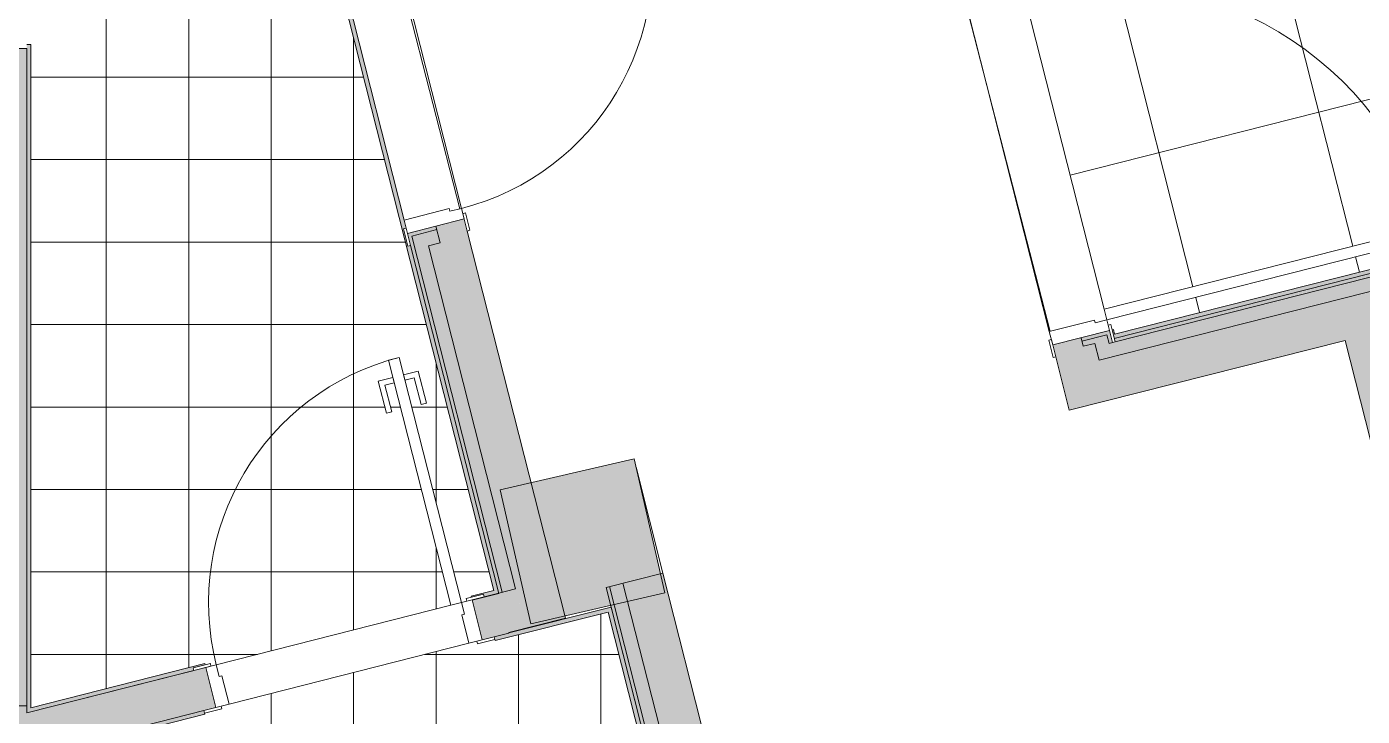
# Model space of a CAD drawing. Header units: metres. Extents: x -227.9 to -140, y 38 to 92.1.
# Drawn here: x -161.389 to -156.53, y 61.275 to 63.783 of the extents above; entities that cross this region are included whole.
import ezdxf

# ---------------------------------------------------------------- set-up
doc = ezdxf.new("R2010")
doc.units = ezdxf.units.M
for name, color, linetype, lineweight in [('A-DOOR', 7, 'Continuous', 5), ('A-FLOR', 7, 'Continuous', 5), ('A-FLOR-PATT', 7, 'Continuous', 5), ('A-WALL', 7, 'Continuous', 5), ('A-WALL-PATT', 7, 'Continuous', 13), ('I-WALL', 7, 'Continuous', 5), ('S-COLS', 7, 'Continuous', 5)]:
    doc.layers.add(name, color=color, linetype=linetype, lineweight=lineweight)

msp = doc.modelspace()

# ---------------------------------------------------------------- hatches: boundary and pattern name
at = {"layer": 'A-WALL-PATT', "lineweight": 5, "true_color": 0xaaaaaa}
msp.add_hatch(color=253, dxfattribs=at).paths.add_polyline_path([(-161.6391, 61.3135), (-161.3891, 61.3135), (-161.3891, 63.7035), (-161.6391, 63.7035), (-161.6391, 61.7134)])
at = {"layer": 'I-WALL', "true_color": 0xaaaaaa}
h = msp.add_hatch(color=253, dxfattribs=at)
h.paths.add_polyline_path([(-157.6334, 62.5337), (-157.488, 62.5705), (-157.5035, 62.6316), (-157.5457, 62.6209), (-157.5535, 62.6518), (-157.6567, 62.6257), (-157.6457, 62.582)])
h.paths.add_polyline_path([(-157.976, 63.8858), (-157.8727, 63.912), (-157.8882, 63.9731), (-157.846, 63.9837), (-158.886, 68.0889), (-159.0314, 68.052), (-157.9767, 63.8886)])
h = msp.add_hatch(color=253, dxfattribs=at)
h.paths.add_polyline_path([(-157.5003, 62.619), (-157.4518, 62.6313), (-157.4597, 62.6622), (-157.5503, 62.6392), (-157.5457, 62.6209), (-157.5035, 62.6316), (-157.502, 62.6257)])
h.paths.add_polyline_path([(-157.8759, 63.9246), (-157.7853, 63.9476), (-158.746, 67.74), (-158.7945, 67.7277), (-157.846, 63.9837), (-157.8882, 63.9731), (-157.8794, 63.9381)])
h.paths.add_polyline_path([(-158.7982, 67.7423), (-158.7497, 67.7545), (-158.7652, 67.8156), (-158.8137, 67.8033)])
h.paths.add_polyline_path([(-158.8505, 67.9487), (-158.802, 67.961), (-158.8375, 68.1011), (-158.886, 68.0889)])
h = msp.add_hatch(color=253, dxfattribs=at)
h.paths.add_polyline_path([(-157.5503, 62.6392), (-157.4597, 62.6622), (-157.455, 62.6439), (-157.4424, 62.647), (-157.4503, 62.678), (-157.5535, 62.6518)])
h.paths.add_polyline_path([(-157.8727, 63.912), (-157.7695, 63.9381), (-158.7334, 67.7432), (-158.746, 67.74), (-157.7853, 63.9476), (-157.8759, 63.9246)])
h.paths.add_polyline_path([(-158.7497, 67.7545), (-158.7371, 67.7577), (-158.7403, 67.7703), (-158.7529, 67.7671)])
h.paths.add_polyline_path([(-158.802, 67.961), (-158.7894, 67.9642), (-158.8249, 68.1043), (-158.8375, 68.1011)])
h = msp.add_hatch(color=253, dxfattribs=at)
h.paths.add_polyline_path([(-159.5745, 61.5951), (-159.4291, 61.6321), (-159.7977, 63.0839), (-159.901, 63.0577), (-159.8854, 62.9966), (-159.9276, 62.9859), (-159.6045, 61.7134)])
h.paths.add_polyline_path([(-160.147, 64.0269), (-160.0438, 64.0531), (-161.0407, 67.9796), (-161.1861, 67.9427), (-160.2047, 64.0773), (-160.1625, 64.088), (-160.1502, 64.0395)])
for points in [[(-159.6863, 61.7184), (-159.6718, 61.7221), (-159.9931, 62.9878), (-160.0028, 62.9854), (-160.0188, 63.0484), (-160.0091, 63.0508), (-160.2453, 63.9813), (-160.255, 63.9789), (-160.271, 64.0419), (-160.2613, 64.0443), (-161.2471, 67.9272), (-161.2616, 67.9233), (-159.69, 61.7329)], [(-161.3891, 61.287), (-161.3741, 61.2908), (-161.3741, 63.7185), (-161.3891, 63.7185), (-161.3891, 61.7134)], [(-157.4327, 62.6495), (-153.3199, 63.6912), (-153.3236, 63.7058), (-157.4364, 62.664), (-157.4352, 62.6592)], [(-157.488, 62.5705), (-153.2773, 63.637), (-153.2896, 63.6855), (-157.5003, 62.619)], [(-157.5966, 62.3883), (-153.192, 63.5039), (-153.2289, 63.6493), (-157.6334, 62.5337), (-157.6292, 62.5171)], [(-159.0457, 60.8691), (-158.9973, 60.8814), (-159.2201, 61.7591), (-159.2686, 61.7468), (-159.056, 60.9097)], [(-159.0219, 60.9784), (-158.8765, 61.0152), (-159.0747, 61.796), (-159.2201, 61.7591), (-159.0724, 61.1776)], [(-159.046, 60.8175), (-159.0334, 60.8207), (-159.2686, 61.7468), (-159.2812, 61.7436), (-159.0694, 60.9097)], [(-159.0574, 60.8012), (-159.0428, 60.8049), (-159.2592, 61.658), (-159.2738, 61.6543), (-159.0849, 60.9097)]]:
    msp.add_hatch(color=253, dxfattribs=at).paths.add_polyline_path(points)
h = msp.add_hatch(color=253, dxfattribs=at)
h.paths.add_polyline_path([(-159.672, 61.723), (-159.6594, 61.7262), (-159.9884, 63.022), (-159.8978, 63.0451), (-159.901, 63.0577), (-160.0042, 63.0314), (-159.8077, 62.2574)])
h.paths.add_polyline_path([(-160.2503, 64.0007), (-160.147, 64.0269), (-160.1502, 64.0395), (-160.2408, 64.0165), (-161.2345, 67.9304), (-161.2471, 67.9272), (-160.251, 64.0035)])
h = msp.add_hatch(color=253, dxfattribs=at)
h.paths.add_polyline_path([(-159.6594, 61.7262), (-159.6109, 61.7385), (-159.9276, 62.9859), (-159.8854, 62.9966), (-159.8978, 63.0451), (-159.9884, 63.022), (-159.8077, 62.3103)])
h.paths.add_polyline_path([(-160.2408, 64.0165), (-160.1502, 64.0395), (-160.1625, 64.088), (-160.2047, 64.0773), (-161.1861, 67.9427), (-161.2345, 67.9304), (-160.2453, 64.0341)])
h = msp.add_hatch(color=253, dxfattribs=at)
h.paths.add_polyline_path([(-157.4364, 62.664), (-157.4316, 62.6653), (-157.4357, 62.6816), (-157.4406, 62.6804), (-157.4378, 62.6695)])
h.paths.add_polyline_path([(-157.7598, 63.9406), (-157.755, 63.9418), (-157.9632, 64.764), (-157.9778, 64.7603), (-157.7802, 63.9819), (-157.7709, 63.9842), (-157.76, 63.9413)])
h = msp.add_hatch(color=253, dxfattribs=at)
h.paths.add_polyline_path([(-157.4518, 62.6313), (-157.4392, 62.6345), (-157.4424, 62.647), (-157.455, 62.6439), (-157.4526, 62.6343)])
h.paths.add_polyline_path([(-157.4295, 62.6369), (-153.3022, 63.6823), (-153.3054, 63.6949), (-157.4327, 62.6495), (-157.4296, 62.637)])
h = msp.add_hatch(color=253, dxfattribs=at)
h.paths.add_polyline_path([(-153.9241, 52.3136), (-153.8931, 52.3174), (-153.8941, 52.3212)])
h.paths.add_polyline_path([(-154.2187, 53.2705), (-154.1396, 53.2906), (-154.1551, 53.3516), (-154.1372, 53.3562), (-154.4598, 54.6296), (-154.4777, 54.6251), (-154.4932, 54.6862), (-154.5722, 54.6662), (-154.2288, 53.3106)])
h.paths.add_polyline_path([(-154.8178, 55.6355), (-154.7388, 55.6555), (-154.7542, 55.7166), (-154.7363, 55.7212), (-155.206, 57.5751), (-155.3029, 57.5505), (-154.8282, 55.6767)])
h.paths.add_polyline_path([(-155.5485, 58.5199), (-155.4515, 58.5444), (-156.0288, 60.8231), (-156.0467, 60.8185), (-156.0622, 60.8796), (-156.1412, 60.8596), (-155.8145, 59.5701)])
h.paths.add_polyline_path([(-156.3868, 61.829), (-156.3078, 61.849), (-156.3232, 61.9101), (-156.3053, 61.9146), (-156.4959, 62.6671), (-156.5929, 62.6425), (-156.3972, 61.8701)])
h = msp.add_hatch(color=253, dxfattribs=at)
h.paths.add_polyline_path([(-161.3891, 61.1322), (-160.7012, 61.3069), (-160.7381, 61.4523), (-161.3891, 61.287), (-161.3891, 61.1338)])
h.paths.add_polyline_path([(-159.732, 61.553), (-159.6351, 61.5776), (-159.6356, 61.5796), (-159.5745, 61.5951), (-159.6109, 61.7385), (-159.7689, 61.6984), (-159.7323, 61.5543)])
h = msp.add_hatch(color=253, dxfattribs=at)
h.paths.add_polyline_path([(-161.3741, 61.2908), (-160.7819, 61.4419), (-160.7842, 61.4509), (-160.7406, 61.4621), (-160.7417, 61.4665), (-161.3741, 61.3062)])
h.paths.add_polyline_path([(-159.7687, 61.6975), (-159.6863, 61.7184), (-159.69, 61.7329), (-159.7724, 61.7121), (-159.7714, 61.708), (-159.7277, 61.7191), (-159.7253, 61.7094), (-159.7689, 61.6984)])
h = msp.add_hatch(color=253, dxfattribs=at)
h.paths.add_polyline_path([(-161.3741, 61.1221), (-160.7415, 61.2824), (-160.7449, 61.2958), (-161.3741, 61.1361)])
h.paths.add_polyline_path([(-159.6848, 61.5501), (-159.2592, 61.658), (-159.2629, 61.6725), (-159.6884, 61.564), (-159.6859, 61.5543)])
h = msp.add_hatch(color=253, dxfattribs=at)
h.paths.add_polyline_path([(-161.5391, 58.7603), (-161.3891, 58.7603), (-161.3891, 58.8214), (-161.5391, 58.8214), (-161.5391, 58.7764)])
h.paths.add_polyline_path([(-161.4641, 59.9214), (-161.3891, 59.9214), (-161.3891, 61.3135), (-161.5391, 61.3135), (-161.5391, 59.9214), (-161.4953, 59.9214)])
at = {"layer": 'S-COLS', "true_color": 0x808080}
msp.add_hatch(color=8, dxfattribs=at).paths.add_polyline_path([(-159.5547, 61.6119), (-159.0674, 61.7239), (-159.1794, 62.2112), (-159.6667, 62.0992), (-159.578, 61.7134)])

# ---------------------------------------------------------------- linework, layer by layer
at = {"layer": 'A-DOOR', "color": 9, "true_color": 0xc0c0c0}
for p, q in [((-160.0165, 63.0799), (-159.8526, 63.1215)), ((-159.8526, 63.1215), (-159.8501, 63.1118)), ((-159.8501, 63.1118), (-159.8076, 63.1226)), ((-159.8076, 63.1226), (-159.7977, 63.0839)), ((-160.0042, 63.0314), (-160.0165, 63.0799)), ((-159.7977, 63.0839), (-160.0042, 63.0314)), ((-159.8026, 63.1032), (-159.793, 63.1057)), ((-159.7867, 63.0402), (-159.8026, 63.1032)), ((-159.793, 63.1057), (-159.777, 63.0427)), ((-160.0188, 63.0484), (-160.0091, 63.0508)), ((-160.0028, 62.9854), (-160.0188, 63.0484)), ((-160.0091, 63.0508), (-159.9931, 62.9878)), ((-159.777, 63.0427), (-159.7867, 63.0402)), ((-159.9931, 62.9878), (-160.0028, 62.9854)), ((-157.5051, 62.7157), (-157.669, 62.6741)), ((-157.6567, 62.6257), (-157.4503, 62.678)), ((-157.5026, 62.706), (-157.5051, 62.7157)), ((-157.4601, 62.7167), (-157.5026, 62.706)), ((-157.4503, 62.678), (-157.4601, 62.7167)), ((-157.4455, 62.6998), (-157.4552, 62.6973)), ((-157.4552, 62.6973), (-157.4392, 62.6343)), ((-157.4295, 62.6368), (-157.4455, 62.6998)), ((-157.6617, 62.645), (-157.6713, 62.6426)), ((-157.6713, 62.6426), (-157.6554, 62.5796)), ((-157.669, 62.6741), (-157.6567, 62.6257)), ((-157.6457, 62.582), (-157.6617, 62.645)), ((-157.4392, 62.6343), (-157.4295, 62.6368)), ((-157.6554, 62.5796), (-157.6457, 62.582)), ((-159.7277, 61.7191), (-159.7907, 61.7031)), ((-159.7883, 61.6934), (-159.7253, 61.7094)), ((-159.7253, 61.7094), (-159.7277, 61.7191)), ((-159.7689, 61.6984), (-159.8077, 61.6885)), ((-159.8077, 61.6885), (-159.7969, 61.646)), ((-159.7907, 61.7031), (-159.7883, 61.6934)), ((-159.732, 61.553), (-159.7689, 61.6984)), ((-159.7969, 61.646), (-159.8066, 61.6435)), ((-159.8066, 61.6435), (-159.7804, 61.5407)), ((-159.6884, 61.564), (-159.7514, 61.548)), ((-159.6859, 61.5543), (-159.6884, 61.564)), ((-159.7804, 61.5407), (-159.732, 61.553)), ((-159.7514, 61.548), (-159.7489, 61.5384)), ((-159.7489, 61.5384), (-159.6859, 61.5543)), ((-160.7212, 61.4669), (-160.7842, 61.4509)), ((-160.7188, 61.4572), (-160.7212, 61.4669)), ((-160.7842, 61.4509), (-160.7818, 61.4412)), ((-160.7818, 61.4412), (-160.7188, 61.4572)), ((-160.6994, 61.4621), (-160.7381, 61.4523)), ((-160.7381, 61.4523), (-160.7012, 61.3069)), ((-160.6886, 61.4196), (-160.6994, 61.4621)), ((-160.6789, 61.4221), (-160.6886, 61.4196)), ((-160.6528, 61.3192), (-160.6789, 61.4221)), ((-160.7012, 61.3069), (-160.6528, 61.3192)), ((-160.6819, 61.3118), (-160.7449, 61.2958)), ((-160.7449, 61.2958), (-160.7424, 61.2861)), ((-160.7424, 61.2861), (-160.6794, 61.3021)), ((-160.6794, 61.3021), (-160.6819, 61.3118))]:
    msp.add_line(p, q, dxfattribs=at)
at = {"layer": 'A-DOOR'}
for p, q in [((-156.2873, 63.0551), (-157.4699, 62.7555)), ((-157.4601, 62.7167), (-156.2774, 63.0163)), ((-157.4699, 62.7555), (-157.4601, 62.7167)), ((-160.0341, 62.5802), (-160.0728, 62.5704)), ((-160.0728, 62.5704), (-159.8464, 61.6787)), ((-159.8077, 61.6885), (-160.0341, 62.5802)), ((-160.0568, 62.5074), (-160.1101, 62.4938)), ((-160.1101, 62.4938), (-160.0806, 62.3775)), ((-160.0858, 62.4794), (-160.0519, 62.488)), ((-160.0519, 62.488), (-160.0568, 62.5074)), ((-159.9648, 62.5308), (-160.0181, 62.5172)), ((-160.0181, 62.5172), (-160.0131, 62.4978)), ((-160.0131, 62.4978), (-159.9792, 62.5064)), ((-159.9792, 62.5064), (-159.9546, 62.4095)), ((-159.9352, 62.4144), (-159.9648, 62.5308)), ((-160.0612, 62.3825), (-160.0858, 62.4794)), ((-159.9546, 62.4095), (-159.9352, 62.4144)), ((-160.0806, 62.3775), (-160.0612, 62.3825)), ((-159.8464, 61.6787), (-159.8077, 61.6885))]:
    msp.add_line(p, q, dxfattribs=at)
for centre, radius, start, end in [((-160.034, 64.0143), 0.92, 284.2454, 14.2454), ((-157.4601, 62.7167), 1.22, 14.2157, 104.2157), ((-159.8077, 61.6885), 0.92, 104.2454, 194.2454)]:
    msp.add_arc(centre, radius, start, end, dxfattribs=at)
at = {"layer": 'A-FLOR'}
for p, q in [((-160.0423, 64.0122), (-159.8136, 63.1211)), ((-157.7645, 63.9188), (-157.4699, 62.7555)), ((-157.6664, 62.6746), (-157.9722, 63.8662)), ((-159.1726, 62.1816), (-159.0747, 61.796)), ((-159.7804, 61.5406), (-160.6528, 61.3192))]:
    msp.add_line(p, q, dxfattribs=at)
at = {"layer": 'A-FLOR-PATT', "color": 9, "linetype": 'Continuous', "true_color": 0xc0c0c0}
for p, q in [((-161.1, 61.3757), (-161.1, 67.2868)), ((-160.8, 61.4517), (-160.8, 66.1051)), ((-160.5, 61.5127), (-160.5, 64.9235)), ((-160.2, 61.5889), (-160.2, 63.7418)), ((-161.3741, 63.6), (-160.164, 63.6)), ((-161.3741, 63.3), (-160.0878, 63.3)), ((-161.3741, 63), (-160.0117, 63)), ((-161.3741, 62.7), (-159.9355, 62.7)), ((-159.9, 62.0522), (-159.9, 62.5602)), ((-161.3741, 62.4), (-160.0863, 62.4)), ((-160.0657, 62.4), (-160.0296, 62.4)), ((-159.9883, 62.4), (-159.8593, 62.4)), ((-161.3741, 62.1), (-159.9534, 62.1)), ((-159.9121, 62.1), (-159.7832, 62.1)), ((-159.9, 61.6651), (-159.9, 61.8896)), ((-161.3741, 61.8), (-159.8772, 61.8)), ((-159.836, 61.8), (-159.707, 61.8)), ((-159.3, 60.7247), (-159.3, 61.6477)), ((-159.6, 55.4646), (-159.6, 61.5716)), ((-161.3741, 61.5), (-160.5502, 61.5)), ((-159.9405, 61.5), (-159.2346, 61.5)), ((-159.9, 58.6861), (-159.9, 61.5103)), ((-160.2, 58.6861), (-160.2, 61.4341)), ((-160.5, 58.7603), (-160.5, 61.358))]:
    msp.add_line(p, q, dxfattribs=at)
at = {"layer": 'A-FLOR-PATT', "color": 7, "linetype": 'Continuous', "true_color": 0xffffff}
for p, q in [((-156.5648, 62.9848), (-157.074, 64.9952)), ((-157.1464, 62.8375), (-157.6547, 64.8441)), ((-157.5934, 63.2431), (-153.471, 64.2872)), ((-156.541, 62.8908), (-156.555, 62.946)), ((-157.1226, 62.7435), (-157.1366, 62.7987))]:
    msp.add_line(p, q, dxfattribs=at)
at = {"layer": 'A-WALL', "lineweight": 15}
for p, q in [((-161.3891, 63.7035), (-161.6391, 63.7035)), ((-161.3891, 61.3135), (-161.3891, 63.7035)), ((-161.6391, 61.3135), (-161.3891, 61.3135))]:
    msp.add_line(p, q, dxfattribs=at)
at = {"layer": 'A-WALL'}
for p, q in [((-153.3199, 63.6912), (-157.4327, 62.6495)), ((-157.4295, 62.6369), (-153.2896, 63.6855)), ((-157.488, 62.5705), (-153.2289, 63.6493)), ((-159.8978, 63.0451), (-159.9884, 63.022)), ((-159.9884, 63.022), (-159.6594, 61.7262)), ((-159.8854, 62.9966), (-159.901, 63.0577)), ((-159.8854, 62.9966), (-159.9276, 62.9859)), ((-159.9276, 62.9859), (-159.6109, 61.7385)), ((-157.5535, 62.6518), (-157.5457, 62.6209)), ((-157.4597, 62.6622), (-157.5503, 62.6392)), ((-157.488, 62.5705), (-157.5035, 62.6316)), ((-157.4518, 62.6313), (-157.4597, 62.6622)), ((-157.4518, 62.6313), (-157.4392, 62.6345)), ((-158.9973, 60.8814), (-159.2201, 61.7591)), ((-159.672, 61.723), (-159.6109, 61.7385)), ((-159.0334, 60.8207), (-159.2686, 61.7468)), ((-159.6884, 61.564), (-159.6351, 61.5776)), ((-161.3741, 61.1361), (-160.7449, 61.2958))]:
    msp.add_line(p, q, dxfattribs=at)
at = {"layer": 'I-WALL', "lineweight": 13}
for p, q in [((-161.2579, 67.9088), (-159.69, 61.7329)), ((-160.0165, 63.0799), (-160.2379, 63.9522)), ((-161.3741, 63.7185), (-161.3891, 63.7185)), ((-161.3891, 63.7035), (-161.3891, 61.287)), ((-161.3741, 61.3062), (-161.3741, 63.7185)), ((-153.3236, 63.7058), (-157.4316, 62.6653)), ((-159.4291, 61.6321), (-159.7867, 63.0402)), ((-159.6718, 61.7221), (-159.9931, 62.9878)), ((-157.4357, 62.6816), (-157.4406, 62.6804)), ((-157.4316, 62.6653), (-157.4357, 62.6816)), ((-157.5966, 62.3883), (-156.5929, 62.6425)), ((-157.5457, 62.6209), (-157.5035, 62.6316)), ((-156.5929, 62.6425), (-156.3978, 61.8726)), ((-157.6457, 62.582), (-157.5966, 62.3883)), ((-159.0747, 61.796), (-159.2812, 61.7436)), ((-158.8765, 61.0152), (-159.0747, 61.796)), ((-159.69, 61.7329), (-159.7724, 61.7121)), ((-159.7724, 61.7121), (-159.7714, 61.708)), ((-159.7687, 61.6975), (-159.6718, 61.7221)), ((-159.672, 61.723), (-159.7253, 61.7094)), ((-159.2812, 61.7436), (-159.0428, 60.8049)), ((-159.2629, 61.6725), (-159.6352, 61.5782)), ((-159.0428, 60.8049), (-159.2629, 61.6725)), ((-159.6848, 61.5501), (-159.2738, 61.6543)), ((-159.6356, 61.5796), (-159.4291, 61.6321)), ((-159.2738, 61.6543), (-159.0537, 60.7866)), ((-159.6356, 61.5796), (-159.6351, 61.5776)), ((-159.6859, 61.5543), (-159.6848, 61.5501)), ((-160.7417, 61.4665), (-161.3741, 61.3062)), ((-160.7406, 61.462), (-160.7417, 61.4665)), ((-161.3891, 61.287), (-160.7381, 61.4519)), ((-160.7818, 61.4412), (-161.3891, 61.287)), ((-161.3891, 61.3135), (-161.6391, 61.3135)), ((-161.3741, 61.1221), (-160.7415, 61.2824)), ((-160.7415, 61.2824), (-160.7424, 61.2861))]:
    msp.add_line(p, q, dxfattribs=at)
at = {"layer": 'I-WALL'}
for p, q in [((-160.0241, 63.9756), (-159.8076, 63.1226)), ((-157.7597, 63.8994), (-157.4699, 62.7555)), ((-157.669, 62.6741), (-157.9637, 63.8374)), ((-160.6994, 61.4621), (-159.8464, 61.6787)), ((-159.7804, 61.5407), (-160.6528, 61.3192))]:
    msp.add_line(p, q, dxfattribs=at)
at = {"layer": 'S-COLS', "color": 8, "lineweight": 15, "true_color": 0x7f7f7f}
for p, q in [((-159.1794, 62.2112), (-159.6667, 62.0992)), ((-159.0674, 61.7239), (-159.1794, 62.2112)), ((-159.6667, 62.0992), (-159.5547, 61.6119)), ((-159.5547, 61.6119), (-159.0674, 61.7239))]:
    msp.add_line(p, q, dxfattribs=at)

doc.saveas('drawing.dxf')
